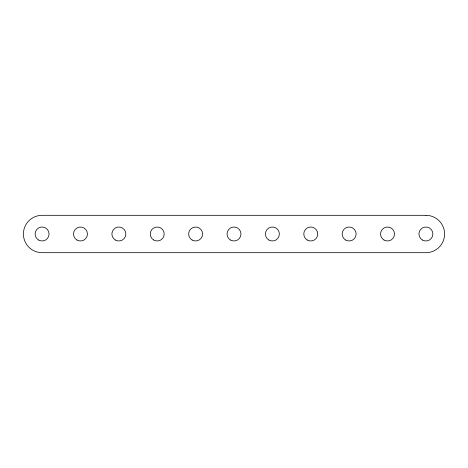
<?xml version="1.0" encoding="UTF-8"?>
<svg xmlns="http://www.w3.org/2000/svg" width="468" height="468" viewBox="0 0 468 468"><rect width="100%" height="100%" fill="white"/><g stroke="black" fill="none" stroke-linecap="round" stroke-linejoin="round"><path stroke-width="0.7" d="M425.909 215.309L42.091 215.309A18.691 18.691 0 0 0 23.4 234A18.691 18.691 0 0 0 42.091 252.691L425.909 252.691A18.691 18.691 0 0 0 444.6 234A18.691 18.691 0 0 0 425.909 215.309M38.604 240.043A6.979 6.979 0 0 0 49.07 234A6.979 6.979 0 0 0 38.604 227.957A6.979 6.979 0 0 0 38.604 240.043M76.986 240.043A6.979 6.979 0 0 0 87.452 234A6.979 6.979 0 0 0 76.986 227.957A6.979 6.979 0 0 0 76.986 240.043M115.368 240.043A6.979 6.979 0 0 0 125.833 234A6.979 6.979 0 0 0 115.368 227.957A6.979 6.979 0 0 0 115.368 240.043M153.75 240.043A6.979 6.979 0 0 0 164.215 234A6.979 6.979 0 0 0 153.75 227.957A6.979 6.979 0 0 0 153.75 240.043M192.132 240.043A6.979 6.979 0 0 0 202.597 234A6.979 6.979 0 0 0 192.132 227.957A6.979 6.979 0 0 0 192.132 240.043M230.513 240.043A6.979 6.979 0 0 0 240.979 234A6.979 6.979 0 0 0 230.513 227.957A6.979 6.979 0 0 0 230.513 240.043M268.889 240.043A6.979 6.979 0 0 0 279.361 234A6.979 6.979 0 0 0 268.889 227.957A6.979 6.979 0 0 0 268.889 240.043M307.271 240.043A6.979 6.979 0 0 0 317.743 234A6.979 6.979 0 0 0 307.271 227.957A6.979 6.979 0 0 0 307.271 240.043M345.653 240.043A6.979 6.979 0 0 0 356.125 234A6.979 6.979 0 0 0 345.653 227.957A6.979 6.979 0 0 0 345.653 240.043M384.035 240.043A6.979 6.979 0 0 0 394.506 234A6.979 6.979 0 0 0 384.035 227.957A6.979 6.979 0 0 0 384.035 240.043M422.417 240.043A6.979 6.979 0 0 0 432.888 234A6.979 6.979 0 0 0 422.417 227.957A6.979 6.979 0 0 0 422.417 240.043"/></g></svg>
